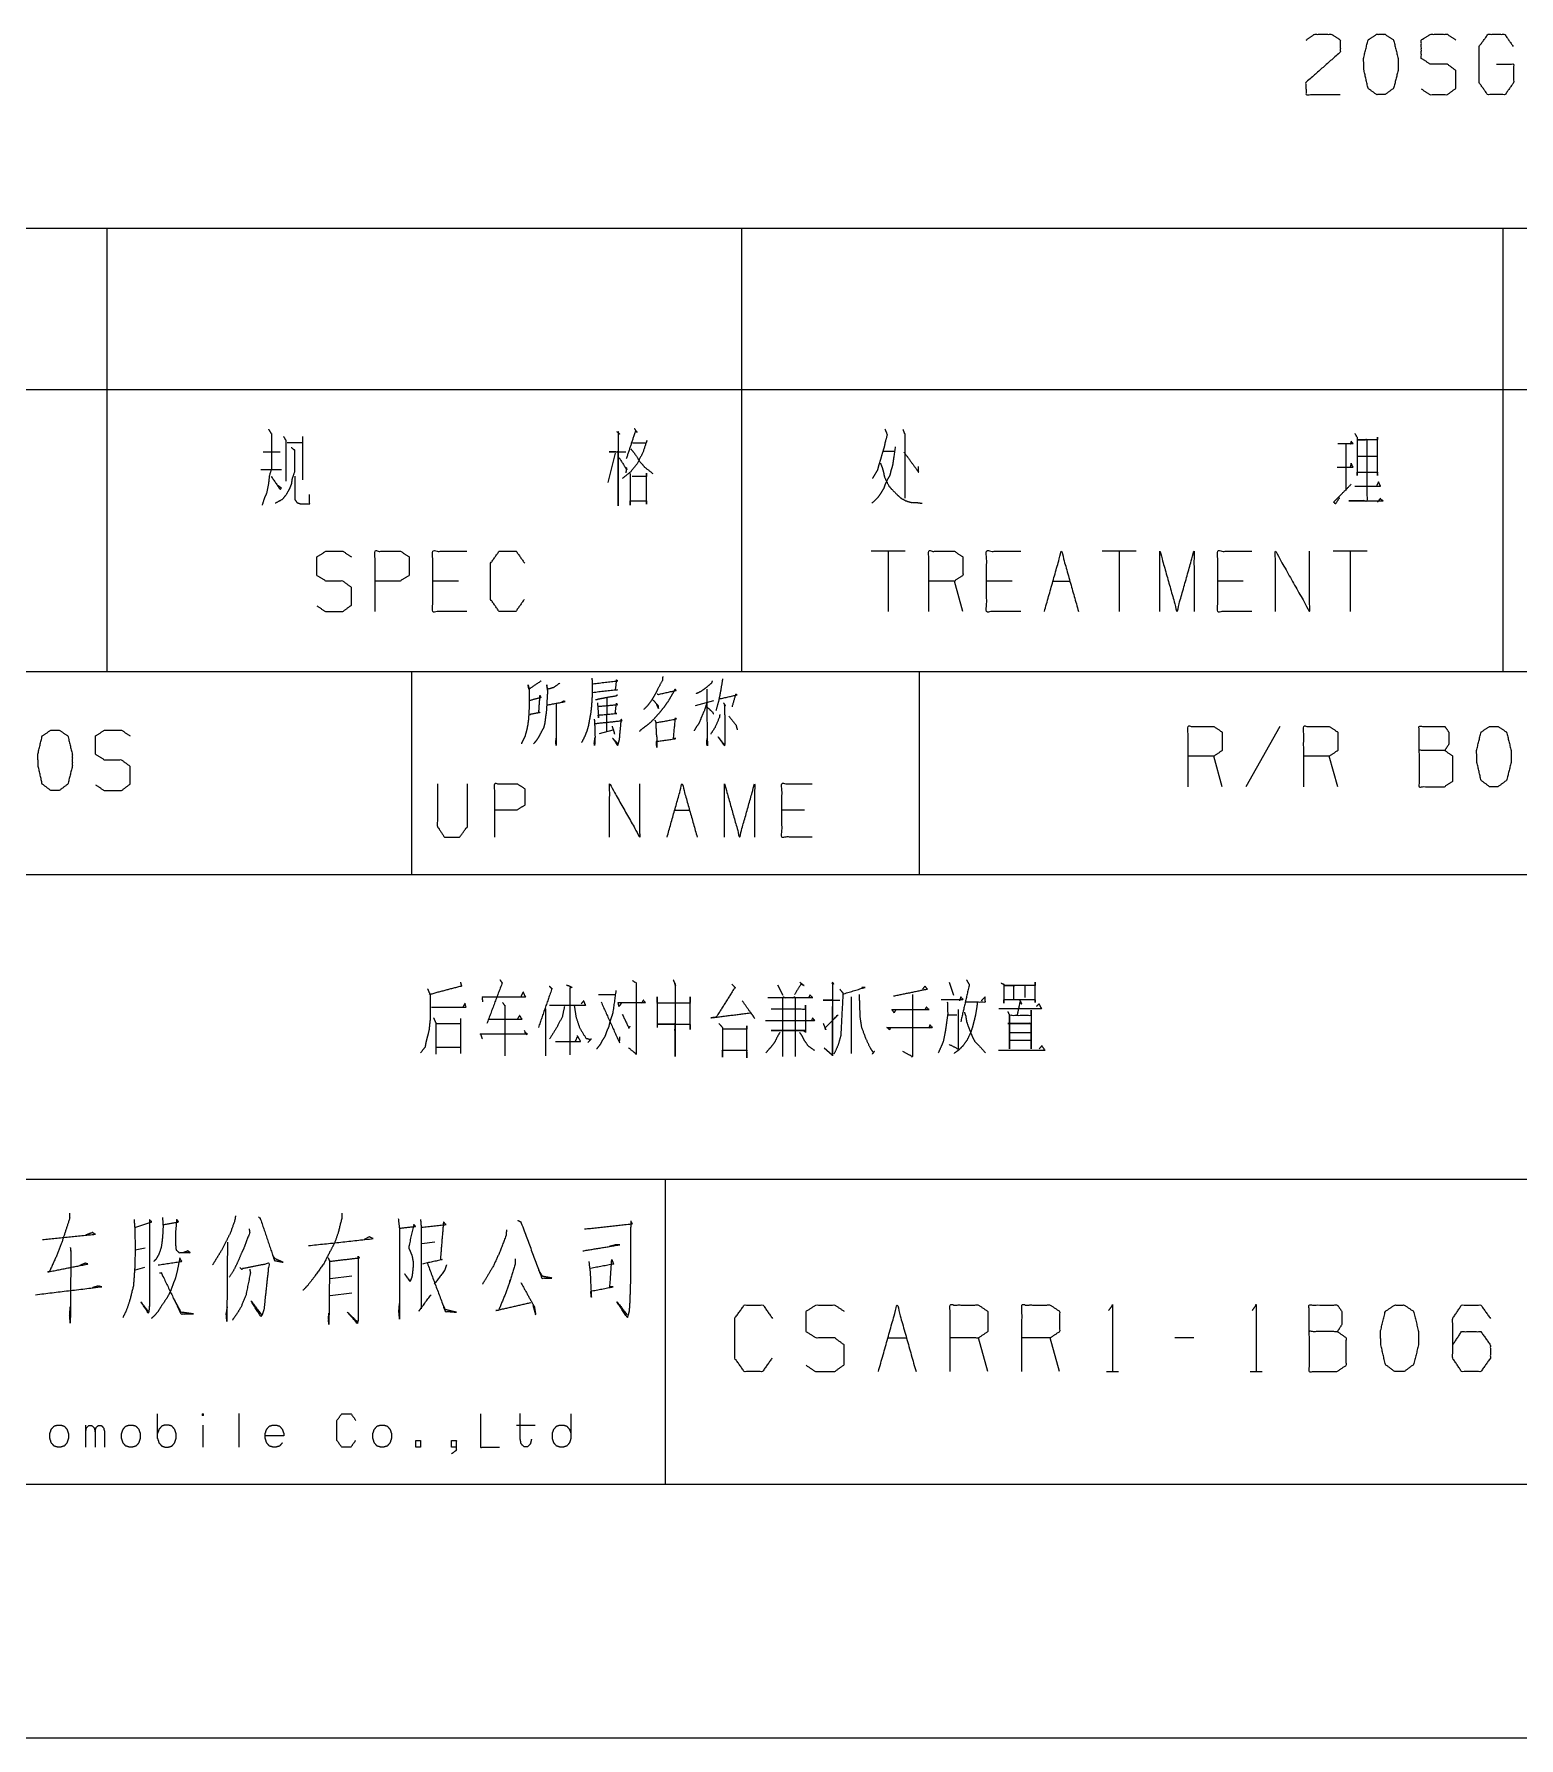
# Model space of a CAD drawing. Header units: millimetres. Extents: x 0 to 841, y 0 to 594.
# Drawn here: x 726.1 to 784.6, y 0 to 67.1 of the extents above; entities that cross this region are included whole.
import ezdxf

# ---------------------------------------------------------------- set-up
doc = ezdxf.new("R2010")
doc.units = ezdxf.units.MM
doc.layers.add('101', color=7, linetype='Continuous', true_color=0xffffff)

msp = doc.modelspace()

# ---------------------------------------------------------------- linework, layer by layer
at = {"layer": '101', "color": 72, "linetype": 'Continuous', "lineweight": 18}
for p, q in [((699, 59.463), (729, 59.463)), ((729, 59.463), (729, 53.113)), ((729, 59.463), (754, 59.463)), ((754, 59.463), (754, 53.113)), ((754, 59.463), (784, 59.463)), ((784, 59.463), (784, 53.113)), ((784, 59.463), (831, 59.463)), ((699, 53.113), (729, 53.113)), ((729, 53.113), (729, 42)), ((729, 53.113), (754, 53.113)), ((754, 53.113), (754, 42)), ((754, 53.113), (784, 53.113)), ((784, 53.113), (784, 42)), ((784, 53.113), (831, 53.113)), ((736.102, 51.025), (736.703, 51.025)), ((736.703, 51.25), (736.703, 49.55)), ((735.147, 50.65), (735.819, 50.65)), ((749.018, 50.6), (748.735, 49.45)), ((759.601, 50.675), (760.025, 50.675)), ((777.813, 50.95), (777.813, 49.125)), ((778.255, 50.475), (779.032, 50.475)), ((735.059, 49.95), (735.872, 49.95)), ((760.449, 46.737), (759.106, 46.737)), ((759.778, 46.737), (759.778, 44.363)), ((769.555, 46.737), (768.212, 46.737)), ((768.884, 46.737), (768.884, 44.363)), ((778.661, 46.737), (777.318, 46.737)), ((777.99, 46.737), (777.99, 44.363)), ((742.847, 45.563), (741.839, 45.563)), ((762.726, 44.363), (762.39, 45.563)), ((764.667, 45.563), (763.659, 45.563)), ((766.271, 45.563), (766.943, 45.563)), ((773.772, 45.563), (772.765, 45.563)), ((699, 42), (729, 42)), ((729, 42), (754, 42)), ((754, 42), (784, 42)), ((784, 42), (831, 42)), ((748.698, 40.946), (748.683, 39.643)), ((752.194, 40.659), (752.912, 40.857)), ((748.401, 39.555), (748.948, 39.709)), ((775.22, 39.838), (773.877, 37.463)), ((772.943, 37.463), (772.608, 38.663)), ((777.496, 37.463), (777.161, 38.663)), ((751.366, 36.541), (751.959, 36.541)), ((756.485, 36.541), (755.595, 36.541)), ((755.423, 29.659), (755.635, 29.259)), ((762.181, 29.759), (762.358, 29.259)), ((765.165, 29.609), (765.165, 29.159)), ((748.363, 29.284), (749.035, 29.284)), ((758.318, 29.184), (758.318, 26.959)), ((742.93, 28.334), (742.93, 26.959)), ((746.281, 28.709), (746.281, 26.859)), ((762.111, 28.484), (762.482, 28.484)), ((741.976, 28.134), (742.93, 28.134)), ((745.543, 27.684), (745.454, 27.859)), ((747.536, 27.634), (747.448, 27.434)), ((764.546, 27.784), (765.395, 27.784)), ((741.976, 27.209), (742.948, 27.209)), ((757.257, 27.184), (757.575, 26.909)), ((764.546, 27.484), (765.377, 27.484)), ((739.331, 19.733), (739.136, 19.63)), ((741.916, 19.526), (741.404, 19.457)), ((730.503, 19.285), (730.113, 19.216)), ((730.479, 18.526), (730.113, 18.422)), ((738.648, 18.181), (737.794, 18.077)), ((737.794, 17.422), (738.648, 17.525)), ((759.766, 15.753), (760.507, 15.753)), ((763.707, 14.428), (763.336, 15.753)), ((766.535, 14.428), (766.165, 15.753)), ((771.822, 15.753), (771.08, 15.753)), ((768.388, 14.428), (768.857, 14.428)), ((774.046, 14.428), (774.514, 14.428)), ((730.991, 11.798), (730.991, 12.764)), ((734.19, 12.778), (734.19, 11.453)), ((728.162, 11.453), (728.162, 12.323)), ((732.776, 12.323), (732.776, 11.453)), ((745.134, 12.323), (745.866, 12.323))]:
    msp.add_line(p, q, dxfattribs=at)
at = {"layer": '101', "color": 133, "linetype": 'Continuous', "lineweight": 18}
for p, q in [((651, 42), (831, 42)), ((741, 42), (741, 34)), ((761, 42), (761, 34)), ((651, 34), (831, 34)), ((701, 22), (810, 22)), ((751, 22), (751, 10)), ((25, 10), (831, 10)), ((651, 10), (831, 10)), ((0, 0), (841, 0))]:
    msp.add_line(p, q, dxfattribs=at)
at = {"layer": '101', "color": 72, "linetype": 'Continuous', "lineweight": 18}
for points, knots in [([(783.754, 65.92), (784.426, 65.92), (784.426, 65.195), (784.09, 64.72), (783.401, 64.72), (783.065, 65.195), (783.065, 66.62), (783.419, 67.095), (784.073, 67.095), (784.408, 66.62)], [0, 0, 0.103292, 0.214793, 0.304254, 0.410268, 0.499736, 0.718894, 0.80996, 0.910532, 1, 1]), ([(776.253, 66.87), (776.571, 67.095), (777.261, 67.095), (777.597, 66.87), (777.597, 66.395), (776.236, 65.195), (776.253, 64.72), (777.597, 64.72)], [0, 0, 0.069693, 0.192977, 0.265277, 0.350229, 0.674737, 0.759748, 1, 1]), ([(779.36, 64.72), (779.696, 64.97), (779.873, 65.67), (779.873, 66.145), (779.696, 66.87), (779.36, 67.095), (779.025, 67.095), (778.689, 66.87), (778.512, 66.145), (778.53, 65.67), (778.689, 64.97), (779.025, 64.72), (779.36, 64.72)], [0, 0, 0.06753, 0.183976, 0.260589, 0.380949, 0.446152, 0.500308, 0.56551, 0.685867, 0.762533, 0.878314, 0.945844, 1, 1]), ([(780.789, 64.945), (781.124, 64.72), (781.814, 64.72), (782.15, 64.97), (782.15, 65.67), (781.814, 65.92), (781.142, 65.92), (780.789, 66.145), (780.789, 66.87), (781.142, 67.095), (781.814, 67.095), (782.15, 66.87)], [0, 0, 0.068038, 0.184054, 0.254521, 0.372334, 0.442801, 0.555839, 0.626371, 0.748392, 0.818924, 0.931962, 1, 1]), ([(735.359, 51.55), (735.483, 51.35), (735.483, 50), (735.395, 49.7), (735.359, 49.375), (735.289, 49.025), (735.2, 48.825), (735.112, 48.55)], [0, 0, 0.07613, 0.5131, 0.614332, 0.720149, 0.835725, 0.906503, 1, 1]), ([(735.96, 51.25), (736.049, 51.1), (736.049, 49.5)], [0, 0, 0.098135, 1, 1]), ([(749.089, 51.45), (749.195, 51.35), (749.142, 51.425), (749.142, 48.525), (749.142, 50.65), (748.788, 50.65), (749.442, 50.65)], [0, 0, 0.023251, 0.037905, 0.50042, 0.839332, 0.895705, 1, 1]), ([(749.708, 51), (750.256, 51), (750.273, 51.1), (750.114, 50.625), (749.884, 50.175), (749.619, 49.85), (749.301, 49.6)], [0, 0, 0.220962, 0.261916, 0.463925, 0.66768, 0.836827, 1, 1]), ([(749.778, 51.575), (749.884, 51.425), (749.814, 51.45), (749.46, 50.375)], [0, 0, 0.13214, 0.186072, 1, 1]), ([(759.654, 51.55), (759.742, 51.325), (759.654, 51), (759.619, 50.825), (759.548, 50.6), (759.477, 50.35), (759.407, 50.125), (759.354, 49.925), (759.265, 49.775), (759.159, 49.6)], [0, 0, 0.116543, 0.278921, 0.364996, 0.478698, 0.603951, 0.717653, 0.817404, 0.901342, 1, 1]), ([(760.361, 51.525), (760.432, 51.35), (760.432, 48.825)], [0, 0, 0.069549, 1, 1]), ([(777.495, 50.975), (778.096, 50.975), (778.025, 51.075), (777.99, 50.95)], [0, 0, 0.704257, 0.847777, 1, 1]), ([(778.166, 51.375), (778.255, 51.225), (778.255, 49.725), (778.255, 49.85), (779.068, 49.85), (779.068, 49.725), (779.068, 51.225), (779.068, 51.125), (778.255, 51.125), (778.643, 51.125), (778.643, 48.725), (777.936, 48.725), (779.28, 48.725), (779.191, 48.775), (779.174, 48.825), (779.068, 48.675)], [0, 0, 0.016858, 0.162097, 0.1742, 0.25293, 0.265033, 0.410273, 0.419956, 0.498685, 0.536336, 0.768719, 0.837177, 0.967248, 0.97708, 0.982216, 1, 1]), ([(736.261, 50.825), (736.385, 50.725), (736.385, 49.85), (736.296, 49.6), (736.261, 49.375), (736.19, 49.2), (736.049, 48.95), (735.907, 48.775), (735.625, 48.625)], [0, 0, 0.062448, 0.405845, 0.509909, 0.599296, 0.673368, 0.786085, 0.874378, 1, 1]), ([(749.177, 50.425), (749.478, 49.95), (749.478, 50.025), (749.442, 49.825)], [0, 0, 0.668987, 0.758254, 1, 1]), ([(749.637, 50.775), (749.814, 50.55), (750.008, 50.25), (750.185, 50.05), (750.503, 49.8)], [0, 0, 0.217567, 0.489372, 0.692334, 1, 1]), ([(760.061, 50.85), (759.954, 50.125), (759.884, 49.9), (759.848, 49.725), (759.742, 49.55), (759.654, 49.35), (759.601, 49.2), (759.477, 49), (759.371, 48.85), (759.141, 48.625)], [0, 0, 0.296657, 0.392145, 0.464431, 0.547268, 0.635796, 0.700207, 0.795433, 0.869797, 1, 1]), ([(760.396, 50.65), (760.98, 49.85), (760.98, 50.075)], [0, 0, 0.814828, 1, 1]), ([(735.465, 49.7), (735.819, 49.175), (735.872, 49.225), (735.731, 49.325)], [0, 0, 0.720073, 0.802972, 1, 1]), ([(736.402, 49.7), (736.402, 48.775), (736.491, 48.65), (736.632, 48.6), (736.985, 48.6), (736.985, 48.975)], [0, 0, 0.472768, 0.55099, 0.627679, 0.808336, 1, 1]), ([(749.619, 49.8), (749.619, 48.55), (749.619, 48.725), (750.256, 48.725), (750.256, 48.6), (750.256, 49.8), (750.256, 49.675), (749.69, 49.675)], [0, 0, 0.306602, 0.349526, 0.505604, 0.536265, 0.830602, 0.861262, 1, 1]), ([(759.477, 50.2), (759.548, 50.025), (759.601, 49.825), (759.636, 49.65), (759.813, 49.3), (759.901, 49.2), (760.149, 48.95), (760.29, 48.825), (760.467, 48.725), (760.714, 48.65), (760.944, 48.65), (761.121, 48.625)], [0, 0, 0.075191, 0.157625, 0.228746, 0.384954, 0.438123, 0.57826, 0.653442, 0.734324, 0.837338, 0.928876, 1, 1]), ([(777.477, 50.05), (778.096, 50.05), (778.025, 50.2), (777.99, 50.075)], [0, 0, 0.676582, 0.857942, 1, 1]), ([(777.565, 48.85), (777.406, 48.6), (777.336, 48.675), (778.025, 49.375)], [0, 0, 0.214444, 0.28903, 1, 1]), ([(778.166, 49.3), (779.174, 49.3), (779.103, 49.475), (779.032, 49.325)], [0, 0, 0.739682, 0.878253, 1, 1]), ([(737.269, 44.588), (737.605, 44.363), (738.294, 44.363), (738.63, 44.613), (738.63, 45.313), (738.294, 45.563), (737.622, 45.563), (737.269, 45.788), (737.269, 46.513), (737.622, 46.737), (738.294, 46.737), (738.63, 46.513)], [0, 0, 0.06804, 0.18406, 0.254518, 0.372334, 0.442792, 0.555847, 0.626369, 0.748394, 0.818916, 0.931971, 1, 1]), ([(739.563, 44.363), (739.563, 46.737), (740.57, 46.737), (740.906, 46.513), (740.906, 45.788), (740.553, 45.563), (739.563, 45.563)], [0, 0, 0.40114, 0.571306, 0.639585, 0.762039, 0.832809, 1, 1]), ([(743.183, 44.363), (741.839, 44.363), (741.839, 46.737), (743.183, 46.737)], [0, 0, 0.265394, 0.734606, 1, 1]), ([(745.441, 44.838), (745.106, 44.363), (744.452, 44.363), (744.116, 44.838), (744.116, 46.263), (744.452, 46.737), (745.123, 46.737), (745.459, 46.263)], [0, 0, 0.114572, 0.243362, 0.357934, 0.638582, 0.753153, 0.885428, 1, 1]), ([(761.383, 44.363), (761.383, 46.737), (762.39, 46.737), (762.726, 46.513), (762.726, 45.788), (762.39, 45.563), (761.383, 45.563)], [0, 0, 0.400956, 0.571043, 0.639279, 0.761676, 0.829913, 1, 1]), ([(765.002, 44.363), (763.659, 44.363), (763.659, 46.737), (765.002, 46.737)], [0, 0, 0.265387, 0.734613, 1, 1]), ([(770.488, 44.363), (770.488, 46.737), (771.16, 44.363), (771.832, 46.737), (771.832, 44.363)], [0, 0, 0.245192, 0.499999, 0.754808, 1, 1]), ([(774.108, 44.363), (772.765, 44.363), (772.765, 46.737), (774.108, 46.737)], [0, 0, 0.265387, 0.734613, 1, 1]), ([(775.041, 44.363), (775.041, 46.737), (776.385, 44.363), (776.385, 46.737)], [0, 0, 0.317575, 0.682425, 1, 1]), ([(746.107, 41.63), (746.045, 41.586), (745.623, 41.299), (745.592, 41.476), (745.639, 41.299), (745.639, 40.725), (745.623, 40.372), (745.608, 40.129), (745.577, 39.886), (745.53, 39.665), (745.467, 39.444), (745.389, 39.29), (745.327, 39.157)], [0, 0, 0.024358, 0.186804, 0.243941, 0.30215, 0.48502, 0.597665, 0.675192, 0.753198, 0.825095, 0.898193, 0.953349, 1, 1]), ([(748.105, 41.741), (748.121, 41.542), (748.121, 41.189), (748.105, 40.857), (748.089, 40.637), (748.058, 40.35), (748.011, 40.107), (747.964, 39.842), (747.902, 39.643), (747.824, 39.444), (747.699, 39.201)], [0, 0, 0.076502, 0.212086, 0.339339, 0.42429, 0.535101, 0.630035, 0.733298, 0.813238, 0.895177, 1, 1]), ([(748.152, 41.52), (749.12, 41.63), (749.073, 41.674), (749.026, 41.277), (749.104, 41.277), (748.136, 41.166)], [0, 0, 0.391098, 0.416931, 0.577599, 0.608935, 1, 1]), ([(750.899, 41.807), (750.883, 41.652), (750.696, 41.299), (750.586, 41.078), (750.462, 40.879), (750.305, 40.659), (750.149, 40.504)], [0, 0, 0.101774, 0.363758, 0.525144, 0.678925, 0.856082, 1, 1]), ([(752.849, 41.63), (752.818, 41.542), (752.615, 41.365), (752.397, 41.211), (752.209, 41.122)], [0, 0, 0.111865, 0.433081, 0.752679, 1, 1]), ([(753.255, 41.718), (753.24, 41.608), (753.162, 41.144), (753.099, 40.835), (752.99, 40.46)], [0, 0, 0.086567, 0.451627, 0.69647, 1, 1]), ([(745.67, 40.305), (745.701, 40.327), (746.061, 40.394), (746.014, 40.372), (746.061, 41.056), (746.092, 40.968), (745.655, 40.857)], [0, 0, 0.022661, 0.239272, 0.269968, 0.676961, 0.732538, 1, 1]), ([(746.841, 41.542), (746.591, 41.365), (746.357, 41.299), (746.326, 41.476), (746.357, 41.211), (746.341, 40.946), (746.326, 40.659), (746.31, 40.416), (746.279, 40.195), (746.248, 39.952), (746.201, 39.775), (746.123, 39.643), (746.045, 39.488), (745.967, 39.356), (745.889, 39.246), (745.811, 39.157)], [0, 0, 0.096324, 0.172942, 0.229417, 0.313416, 0.396985, 0.487493, 0.564123, 0.634336, 0.711435, 0.768976, 0.817389, 0.871907, 0.920319, 0.962889, 1, 1]), ([(749.104, 41.078), (749.057, 41.034), (748.667, 40.968), (748.448, 40.924), (748.245, 40.879)], [0, 0, 0.072227, 0.516561, 0.766819, 1, 1]), ([(750.68, 41.122), (750.727, 41.1), (751.429, 41.255), (751.383, 41.299), (751.258, 41.078), (751.117, 40.835), (750.977, 40.637), (750.821, 40.438), (750.649, 40.239), (750.462, 40.04), (750.259, 39.864), (750.103, 39.753), (749.978, 39.643)], [0, 0, 0.017111, 0.254613, 0.275879, 0.359635, 0.452281, 0.532638, 0.61608, 0.702803, 0.792986, 0.881815, 0.944949, 1, 1]), ([(752.631, 41.299), (752.646, 39.555), (752.662, 39.069), (752.631, 39.157), (752.646, 39.356)], [0, 0, 0.691288, 0.883891, 0.921008, 1, 1]), ([(753.13, 40.924), (753.833, 41.078), (753.77, 41.1), (753.63, 40.614)], [0, 0, 0.557077, 0.608361, 1, 1]), ([(746.341, 40.681), (747.044, 40.813), (746.997, 40.835), (746.919, 40.791)], [0, 0, 0.834838, 0.895269, 1, 1]), ([(746.701, 40.725), (746.701, 39.091), (746.685, 39.201), (746.701, 39.378)], [0, 0, 0.849783, 0.907772, 1, 1]), ([(748.323, 40.769), (748.339, 40.614), (748.37, 40.173), (748.355, 40.283), (749.088, 40.35), (749.026, 40.35), (749.073, 40.747), (749.104, 40.681), (748.339, 40.614)], [0, 0, 0.056491, 0.217479, 0.258026, 0.525926, 0.548657, 0.694187, 0.720809, 1, 1]), ([(750.508, 40.879), (750.54, 40.857), (750.711, 40.659), (750.727, 40.548), (750.665, 40.703)], [0, 0, 0.065972, 0.519561, 0.712123, 1, 1]), ([(752.631, 40.747), (752.537, 40.46), (752.428, 40.217), (752.334, 39.974), (752.241, 39.842), (752.131, 39.665)], [0, 0, 0.251924, 0.474148, 0.691346, 0.826684, 1, 1]), ([(752.646, 40.592), (752.849, 40.416), (752.896, 40.327)], [0, 0, 0.729151, 1, 1]), ([(753.146, 40.305), (753.13, 40.195), (752.959, 39.798), (752.787, 39.533)], [0, 0, 0.129627, 0.632972, 1, 1]), ([(753.286, 40.769), (753.365, 40.659), (753.333, 40.681), (753.349, 39.51), (753.349, 39.223), (753.333, 39.069), (753.084, 39.422), (753.333, 39.113)], [0, 0, 0.051679, 0.06628, 0.513621, 0.623337, 0.682713, 0.848091, 1, 1]), ([(727.121, 37.314), (727.457, 37.564), (727.634, 38.264), (727.634, 38.739), (727.457, 39.464), (727.121, 39.689), (726.785, 39.689), (726.45, 39.464), (726.273, 38.739), (726.291, 38.264), (726.45, 37.564), (726.785, 37.314), (727.121, 37.314)], [0, 0, 0.067519, 0.183965, 0.260577, 0.380937, 0.446128, 0.500297, 0.565499, 0.685856, 0.762521, 0.878301, 0.94583, 1, 1]), ([(728.549, 37.539), (728.885, 37.314), (729.575, 37.314), (729.91, 37.564), (729.91, 38.264), (729.575, 38.514), (728.903, 38.514), (728.549, 38.739), (728.549, 39.464), (728.903, 39.689), (729.575, 39.689), (729.91, 39.464)], [0, 0, 0.068038, 0.184054, 0.254521, 0.372334, 0.442801, 0.555839, 0.626371, 0.748391, 0.818924, 0.931962, 1, 1]), ([(748.199, 40.129), (748.214, 39.93), (748.23, 39.422), (748.214, 39.091), (748.199, 39.179), (748.23, 39.4)], [0, 0, 0.147473, 0.523366, 0.768668, 0.835025, 1, 1]), ([(748.23, 39.952), (749.291, 40.062), (749.26, 40.129), (749.245, 40.018), (749.198, 39.51), (749.182, 39.312), (749.12, 39.091), (748.917, 39.378), (749.135, 39.157)], [0, 0, 0.374095, 0.399768, 0.438846, 0.617606, 0.687475, 0.767902, 0.891111, 1, 1]), ([(748.901, 39.842), (748.964, 39.665), (748.995, 39.533)], [0, 0, 0.579189, 1, 1]), ([(750.586, 40.085), (750.618, 40.018), (750.649, 39.466), (750.665, 39.4), (750.665, 39.003), (750.649, 39.179), (750.649, 39.246), (751.414, 39.356), (751.32, 39.356), (751.398, 40.173), (751.429, 40.129), (751.383, 40.107), (750.633, 39.974)], [0, 0, 0.018823, 0.160984, 0.178483, 0.280676, 0.326272, 0.343304, 0.542016, 0.566103, 0.777121, 0.791032, 0.804356, 1, 1]), ([(753.505, 40.239), (753.786, 39.886), (753.833, 39.709)], [0, 0, 0.711827, 1, 1]), ([(771.6, 37.463), (771.6, 39.838), (772.608, 39.838), (772.943, 39.613), (772.943, 38.888), (772.608, 38.663), (771.6, 38.663)], [0, 0, 0.400947, 0.57103, 0.639276, 0.76167, 0.829917, 1, 1]), ([(776.153, 37.463), (776.153, 39.838), (777.161, 39.838), (777.496, 39.613), (777.496, 38.888), (777.161, 38.663), (776.153, 38.663)], [0, 0, 0.400956, 0.571043, 0.639279, 0.761676, 0.829913, 1, 1]), ([(780.706, 38.888), (780.706, 39.838), (781.713, 39.838), (781.873, 39.613), (781.873, 39.138), (781.713, 38.888), (780.706, 38.888), (780.706, 37.463), (781.696, 37.463), (782.032, 37.688), (782.032, 38.663), (781.713, 38.888)], [0, 0, 0.115916, 0.238846, 0.272468, 0.330427, 0.366583, 0.489513, 0.663387, 0.784168, 0.833486, 0.952452, 1, 1]), ([(783.813, 37.463), (784.149, 37.713), (784.326, 38.413), (784.326, 38.888), (784.149, 39.613), (783.813, 39.838), (783.477, 39.838), (783.142, 39.613), (782.965, 38.888), (782.982, 38.413), (783.142, 37.713), (783.477, 37.463), (783.813, 37.463)], [0, 0, 0.067529, 0.183976, 0.260588, 0.380948, 0.44615, 0.500306, 0.565508, 0.685868, 0.762534, 0.878314, 0.945844, 1, 1]), ([(744.28, 35.481), (744.28, 37.578), (745.17, 37.578), (745.467, 37.38), (745.467, 36.739), (745.154, 36.541), (744.28, 36.541)], [0, 0, 0.401146, 0.571301, 0.639587, 0.762042, 0.832818, 1, 1]), ([(756.781, 35.481), (755.595, 35.481), (755.595, 37.578), (756.781, 37.578)], [0, 0, 0.265391, 0.734609, 1, 1]), ([(742.017, 37.578), (742.017, 35.9), (742.298, 35.481), (742.891, 35.481), (743.204, 35.9), (743.204, 37.578)], [0, 0, 0.337152, 0.438605, 0.557781, 0.662848, 1, 1]), ([(748.806, 35.481), (748.806, 37.578), (749.992, 35.481), (749.992, 37.578)], [0, 0, 0.317574, 0.682426, 1, 1]), ([(751.069, 35.481), (751.662, 37.578), (752.255, 35.481)], [0, 0, 0.499997, 1, 1]), ([(753.332, 35.481), (753.332, 37.578), (753.925, 35.481), (754.518, 37.578), (754.518, 35.481)], [0, 0, 0.245192, 0.499999, 0.754808, 1, 1]), ([(742.93, 29.759), (742.966, 29.609), (741.728, 29.284), (741.64, 29.509)], [0, 0, 0.091995, 0.855685, 1, 1]), ([(744.482, 29.859), (744.57, 29.734), (743.969, 28.134)], [0, 0, 0.08221, 1, 1]), ([(746.423, 29.609), (746.529, 29.509), (745.999, 27.984)], [0, 0, 0.082817, 1, 1]), ([(747.112, 29.659), (747.324, 29.559), (747.236, 29.534), (747.236, 26.909)], [0, 0, 0.079449, 0.110546, 1, 1]), ([(749.707, 29.834), (749.848, 29.734), (749.848, 26.934), (749.548, 27.184)], [0, 0, 0.051478, 0.883809, 1, 1]), ([(751.311, 29.859), (751.4, 29.634), (751.382, 29.684), (751.382, 26.834), (751.382, 28.109), (750.711, 28.109), (751.983, 28.109), (751.983, 27.909), (751.983, 29.184), (751.983, 28.934), (750.675, 28.934), (750.675, 29.184), (750.675, 27.984)], [0, 0, 0.022286, 0.027176, 0.289921, 0.407465, 0.469384, 0.586711, 0.605149, 0.722693, 0.745741, 0.866322, 0.88937, 1, 1]), ([(753.623, 29.684), (753.765, 29.534), (753.729, 29.534), (753.005, 28.384), (752.793, 28.359), (754.366, 28.559), (754.525, 28.334), (754.03, 29.034)], [0, 0, 0.045473, 0.05328, 0.353136, 0.400263, 0.750089, 0.810878, 1, 1]), ([(756.306, 29.759), (756.465, 29.634), (756.342, 29.684), (756.094, 29.284)], [0, 0, 0.250983, 0.416493, 1, 1]), ([(757.558, 29.734), (757.646, 29.684), (757.593, 29.734), (757.593, 26.859), (757.593, 29.059), (757.222, 29.059), (757.876, 29.059)], [0, 0, 0.016185, 0.027797, 0.486, 0.836625, 0.895779, 1, 1]), ([(758.035, 29.309), (758.866, 29.559), (758.742, 29.559), (758.742, 29.509)], [0, 0, 0.833181, 0.951979, 1, 1]), ([(761.142, 29.484), (761.23, 29.609), (761.319, 29.484), (759.993, 29.209)], [0, 0, 0.092221, 0.184443, 1, 1]), ([(762.871, 29.859), (762.977, 29.659), (762.641, 28.209)], [0, 0, 0.132024, 1, 1]), ([(764.228, 29.734), (764.334, 29.684), (764.334, 28.934), (764.334, 29.084), (765.571, 29.084), (765.571, 28.959), (765.571, 29.759), (765.571, 29.634), (764.334, 29.634), (764.723, 29.634), (764.723, 29.084)], [0, 0, 0.021385, 0.158232, 0.185601, 0.411354, 0.434162, 0.580132, 0.60294, 0.828694, 0.899645, 1, 1]), ([(741.728, 29.309), (741.728, 28.259), (741.711, 28.109), (741.693, 27.909), (741.622, 27.609), (741.569, 27.409), (741.534, 27.209), (741.357, 26.984)], [0, 0, 0.436376, 0.499144, 0.582587, 0.710682, 0.796678, 0.881083, 1, 1]), ([(741.781, 28.784), (743.142, 28.784), (743.107, 28.934), (743.036, 28.809)], [0, 0, 0.820505, 0.913421, 1, 1]), ([(743.81, 28.984), (743.793, 29.184), (745.49, 29.184), (745.401, 29.384), (745.313, 29.209)], [0, 0, 0.086832, 0.820649, 0.915213, 1, 1]), ([(744.588, 28.959), (744.676, 28.834), (744.676, 26.859)], [0, 0, 0.071918, 1, 1]), ([(746.44, 28.859), (747.854, 28.859), (747.784, 29.034), (747.678, 28.909)], [0, 0, 0.800388, 0.907226, 1, 1]), ([(749.053, 29.434), (748.929, 28.559), (748.894, 28.434), (748.823, 28.234), (748.77, 28.009), (748.681, 27.809), (748.611, 27.609), (748.522, 27.484), (748.434, 27.309), (748.293, 27.134)], [0, 0, 0.358964, 0.411735, 0.497902, 0.591799, 0.68062, 0.766788, 0.828975, 0.908613, 1, 1]), ([(748.469, 28.984), (749.194, 27.384), (749.212, 27.609)], [0, 0, 0.886136, 1, 1]), ([(749.265, 28.934), (749.176, 28.809), (749.141, 28.959), (750.219, 28.959), (750.131, 29.059), (750.06, 28.934)], [0, 0, 0.092088, 0.184792, 0.833337, 0.913618, 1, 1]), ([(755.034, 29.159), (756.801, 29.159), (756.695, 29.259), (756.642, 29.134)], [0, 0, 0.862592, 0.933739, 1, 1]), ([(755.175, 28.709), (756.518, 28.709), (756.518, 28.859), (756.518, 27.784), (756.518, 27.859), (755.175, 27.859), (756.465, 27.859), (756.465, 27.809)], [0, 0, 0.252171, 0.280331, 0.482142, 0.496221, 0.748392, 0.990614, 1, 1]), ([(755.635, 26.834), (755.635, 29.159), (756.112, 29.159), (756.112, 26.834)], [0, 0, 0.45346, 0.54654, 1, 1]), ([(757.876, 29.484), (758, 29.334), (757.911, 27.659), (757.805, 27.284), (757.646, 26.934)], [0, 0, 0.073499, 0.707415, 0.854701, 1, 1]), ([(758.636, 29.284), (758.653, 28.784), (758.671, 28.359), (758.724, 28.009), (758.901, 27.534), (759.078, 27.159), (759.201, 26.984), (759.237, 27.034), (759.148, 26.934)], [0, 0, 0.191691, 0.354668, 0.490297, 0.684484, 0.843326, 0.925434, 0.948885, 1, 1]), ([(760.735, 29.284), (760.735, 26.834), (760.364, 27.034)], [0, 0, 0.853178, 1, 1]), ([(762.111, 28.984), (762.128, 28.509), (762.058, 28.009), (762.022, 27.784), (761.951, 27.434), (761.881, 27.259), (761.757, 26.984)], [0, 0, 0.231257, 0.476937, 0.587749, 0.761471, 0.853296, 1, 1]), ([(761.863, 29.084), (762.729, 29.084), (762.641, 29.184), (762.588, 29.034)], [0, 0, 0.747505, 0.862695, 1, 1]), ([(763.295, 28.984), (763.277, 28.809), (763.224, 28.484), (763.171, 28.259), (763.1, 27.984), (763.012, 27.734), (762.888, 27.484), (762.729, 27.259), (762.552, 27.084), (762.376, 26.959)], [0, 0, 0.076302, 0.219157, 0.319433, 0.442608, 0.557637, 0.678636, 0.798173, 0.90608, 1, 1]), ([(762.835, 28.984), (763.613, 28.984), (763.595, 29.184), (763.454, 29.034)], [0, 0, 0.656476, 0.825953, 1, 1]), ([(764.14, 28.734), (765.819, 28.734), (765.73, 28.909), (765.624, 28.809)], [0, 0, 0.830877, 0.927891, 1, 1]), ([(764.953, 29.084), (765.041, 28.909), (764.97, 28.984), (764.864, 28.484)], [0, 0, 0.241972, 0.369178, 1, 1]), ([(741.87, 28.359), (741.958, 28.159), (741.958, 26.934)], [0, 0, 0.151443, 1, 1]), ([(744.04, 28.309), (745.348, 28.309), (745.26, 28.459), (745.171, 28.309)], [0, 0, 0.789748, 0.894874, 1, 1]), ([(747.024, 28.809), (746.935, 28.384), (746.705, 27.959), (746.44, 27.534)], [0, 0, 0.306105, 0.646792, 1, 1]), ([(747.412, 28.834), (747.483, 28.384), (747.625, 27.959), (747.872, 27.559), (748.031, 27.509), (748.084, 27.534), (747.943, 27.384)], [0, 0, 0.252327, 0.500435, 0.760985, 0.853355, 0.885816, 1, 1]), ([(749.3, 28.509), (749.565, 27.959), (749.618, 28.034)], [0, 0, 0.869259, 1, 1]), ([(754.945, 28.259), (756.872, 28.259), (756.801, 28.359), (756.766, 28.259)], [0, 0, 0.893955, 0.95078, 1, 1]), ([(757.222, 28.134), (757.328, 27.884), (757.293, 27.959), (757.805, 28.484)], [0, 0, 0.249547, 0.325726, 1, 1]), ([(760.082, 28.684), (760.011, 28.559), (759.94, 28.684), (761.389, 28.684), (761.283, 28.784), (761.23, 28.684)], [0, 0, 0.071964, 0.143929, 0.870229, 0.943285, 1, 1]), ([(762.535, 28.684), (762.535, 27.134), (762.181, 27.309)], [0, 0, 0.797155, 1, 1]), ([(762.782, 28.584), (762.835, 28.434), (762.871, 28.209), (762.959, 27.959), (763.083, 27.659), (763.189, 27.434), (763.366, 27.259), (763.613, 26.984)], [0, 0, 0.086277, 0.209799, 0.353605, 0.529589, 0.664495, 0.799396, 1, 1]), ([(764.493, 28.609), (764.564, 28.459), (764.564, 27.134), (764.564, 28.459), (765.412, 28.459), (765.412, 28.659), (765.412, 27.134), (765.412, 28.134), (764.493, 28.134), (765.395, 28.134)], [0, 0, 0.020198, 0.181591, 0.342983, 0.446323, 0.470684, 0.656438, 0.778243, 0.890194, 1, 1]), ([(743.793, 27.534), (743.722, 27.734), (745.56, 27.734), (745.454, 27.784)], [0, 0, 0.097862, 0.945896, 1, 1]), ([(746.67, 27.434), (747.66, 27.434), (747.536, 27.659)], [0, 0, 0.794023, 1, 1]), ([(753.111, 28.134), (753.252, 27.984), (753.252, 26.809), (753.252, 27.084), (754.207, 27.084), (754.207, 26.784), (754.207, 28.034), (754.207, 27.909), (753.27, 27.909)], [0, 0, 0.039482, 0.264475, 0.317133, 0.499885, 0.55733, 0.796685, 0.82062, 1, 1]), ([(755.511, 27.784), (755.423, 27.634), (755.299, 27.384), (755.14, 27.184), (754.963, 26.984)], [0, 0, 0.17848, 0.464452, 0.726425, 1, 1]), ([(756.289, 27.784), (756.377, 27.659), (756.465, 27.484), (756.624, 27.259), (756.872, 27.084)], [0, 0, 0.165006, 0.37632, 0.67332, 1, 1]), ([(759.869, 27.984), (759.834, 27.884), (759.746, 27.984), (761.513, 27.984), (761.425, 28.084), (761.389, 27.959)], [0, 0, 0.046721, 0.105505, 0.884005, 0.942789, 1, 1]), ([(764.122, 27.084), (765.96, 27.084), (765.836, 27.259), (765.73, 27.134)], [0, 0, 0.829345, 0.926032, 1, 1]), ([(727.528, 20.665), (727.528, 20.458), (727.211, 19.492), (726.992, 18.94), (726.723, 18.353), (726.675, 18.353), (728.236, 18.664), (728.138, 18.698), (727.919, 18.595)], [0, 0, 0.046524, 0.275034, 0.408549, 0.553506, 0.56447, 0.922194, 0.945453, 1, 1]), ([(730.064, 20.423), (730.089, 20.147), (730.113, 19.285), (730.089, 18.457), (730.04, 17.801), (729.893, 17.215), (729.747, 16.801), (729.625, 16.559)], [0, 0, 0.070329, 0.28934, 0.499598, 0.66644, 0.819873, 0.931329, 1, 1]), ([(730.137, 20.113), (730.772, 20.32), (730.674, 20.389), (730.674, 17.042), (730.65, 16.801), (730.625, 16.732), (730.332, 17.18), (730.625, 16.801)], [0, 0, 0.122094, 0.143965, 0.756447, 0.800872, 0.814266, 0.912285, 1, 1]), ([(731.186, 20.492), (731.211, 20.147), (731.186, 19.699), (731.137, 19.319), (731.04, 19.043), (730.918, 18.836), (730.845, 18.767)], [0, 0, 0.190956, 0.438946, 0.650198, 0.811822, 0.94447, 1, 1]), ([(731.235, 20.216), (731.82, 20.32), (731.747, 20.423), (731.698, 19.906), (731.698, 19.457), (731.723, 19.216), (731.845, 19.112), (732.284, 19.112), (732.186, 19.181), (732.015, 19.112)], [0, 0, 0.209697, 0.254409, 0.437765, 0.595972, 0.681594, 0.738017, 0.892888, 0.93504, 1, 1]), ([(734.063, 20.561), (734.039, 20.389), (733.868, 19.906), (733.698, 19.561), (733.478, 19.147), (733.307, 18.871), (733.161, 18.629)], [0, 0, 0.081145, 0.319756, 0.499049, 0.717311, 0.868474, 1, 1]), ([(734.966, 20.527), (735.039, 20.458), (735.6, 18.802), (735.942, 18.733), (735.625, 18.871), (735.527, 19.009)], [0, 0, 0.037082, 0.681737, 0.810185, 0.937687, 1, 1]), ([(738.258, 20.665), (738.258, 20.492), (738.112, 19.906), (737.965, 19.492), (737.819, 19.216), (737.551, 18.698), (737.16, 18.146), (736.892, 17.801), (736.721, 17.629)], [0, 0, 0.049752, 0.224096, 0.350742, 0.440844, 0.608968, 0.803945, 0.929998, 1, 1]), ([(740.477, 20.458), (740.525, 20.044), (740.525, 16.525), (740.501, 16.801), (740.525, 17.111)], [0, 0, 0.092137, 0.86992, 0.931161, 1, 1]), ([(740.55, 20.078), (741.16, 20.147), (741.086, 20.216), (740.891, 19.354), (740.891, 19.285), (740.94, 19.181), (741.013, 19.009), (741.062, 18.767), (741.062, 18.56), (741.038, 18.319), (741.013, 18.146), (740.94, 17.974), (740.721, 18.284), (740.94, 18.008)], [0, 0, 0.163213, 0.189962, 0.42515, 0.443501, 0.473932, 0.523767, 0.589294, 0.644347, 0.708904, 0.755238, 0.805073, 0.906208, 1, 1]), ([(741.355, 20.423), (741.379, 20.113), (741.379, 16.939), (741.282, 16.801), (741.769, 17.456)], [0, 0, 0.069653, 0.779472, 0.817267, 1, 1]), ([(741.404, 20.113), (742.355, 20.216), (742.257, 20.32), (742.135, 18.836), (742.208, 18.836), (741.428, 18.664)], [0, 0, 0.276542, 0.317649, 0.747834, 0.768982, 1, 1]), ([(745.183, 20.389), (745.305, 20.32), (746.135, 18.112), (746.525, 18.112), (746.159, 18.181), (746.013, 18.422)], [0, 0, 0.039541, 0.705114, 0.81524, 0.920304, 1, 1]), ([(747.817, 20.044), (749.695, 20.251), (749.646, 20.354), (749.622, 19.837), (749.622, 17.905), (749.597, 17.146), (749.573, 16.801), (749.524, 16.628), (749.5, 16.559), (749.085, 17.18), (749.5, 16.663)], [0, 0, 0.261648, 0.277492, 0.349232, 0.616765, 0.721922, 0.769815, 0.794639, 0.804773, 0.908173, 1, 1]), ([(726.455, 19.63), (728.528, 19.837), (728.431, 19.906), (728.163, 19.802)], [0, 0, 0.836559, 0.884538, 1, 1]), ([(733.746, 19.526), (733.722, 16.421), (733.698, 16.697), (733.746, 16.973)], [0, 0, 0.847819, 0.923472, 1, 1]), ([(734.6, 20.044), (734.624, 19.906), (734.405, 19.319), (734.307, 19.112), (734.161, 18.767), (734.015, 18.457), (733.82, 18.146)], [0, 0, 0.067376, 0.368458, 0.478479, 0.658655, 0.823687, 1, 1]), ([(736.941, 19.388), (739.477, 19.664), (739.331, 19.733)], [0, 0, 0.940372, 1, 1]), ([(744.744, 20.009), (744.72, 19.768), (744.452, 19.078), (744.208, 18.56), (743.964, 18.146), (743.793, 17.87)], [0, 0, 0.102842, 0.416513, 0.658907, 0.862494, 1, 1]), ([(727.553, 19.319), (727.577, 19.147), (727.553, 16.352), (727.528, 16.628), (727.553, 16.973)], [0, 0, 0.048504, 0.826565, 0.903707, 1, 1]), ([(731.015, 18.629), (731.942, 18.767), (731.869, 18.905), (731.796, 18.526), (731.698, 18.112), (731.601, 17.87), (731.503, 17.594), (731.357, 17.318), (731.162, 17.042), (731.015, 16.801), (730.869, 16.628), (730.747, 16.525)], [0, 0, 0.248084, 0.289437, 0.391757, 0.504362, 0.573317, 0.650816, 0.733521, 0.823007, 0.897765, 0.957653, 1, 1]), ([(737.721, 18.905), (737.77, 18.767), (737.746, 16.49), (737.746, 16.283), (737.721, 16.49), (737.746, 16.732)], [0, 0, 0.047497, 0.786427, 0.853598, 0.921235, 1, 1]), ([(737.77, 18.767), (738.892, 18.905), (738.892, 18.974), (738.941, 18.905), (738.892, 18.871), (738.892, 16.456), (738.868, 16.318), (738.477, 16.766), (738.868, 16.387)], [0, 0, 0.224398, 0.238094, 0.254868, 0.266729, 0.746112, 0.77393, 0.891944, 1, 1]), ([(745.086, 18.871), (745.086, 18.664), (744.866, 17.974), (744.891, 18.008), (744.671, 17.422), (744.427, 16.835), (744.33, 16.835), (745.695, 17.146)], [0, 0, 0.05545, 0.249412, 0.26073, 0.428483, 0.598637, 0.624772, 1, 1]), ([(747.744, 19.181), (749.207, 19.423), (749.061, 19.423), (748.792, 19.354)], [0, 0, 0.777945, 0.854701, 1, 1]), ([(747.987, 18.767), (748.036, 18.353), (748.085, 17.353), (748.061, 17.594), (748.939, 17.767), (748.817, 17.767), (748.89, 18.836), (748.963, 18.664), (748.061, 18.491)], [0, 0, 0.08584, 0.292105, 0.342088, 0.526357, 0.55147, 0.772215, 0.810799, 1, 1]), ([(731.064, 18.319), (731.137, 18.319), (731.918, 16.697), (732.406, 16.697), (731.918, 16.766), (731.625, 17.318)], [0, 0, 0.021039, 0.538447, 0.678705, 0.82036, 1, 1]), ([(734.624, 18.457), (734.649, 18.319), (734.478, 17.456), (734.283, 16.973), (734.112, 16.697), (733.942, 16.456)], [0, 0, 0.064861, 0.471801, 0.712903, 0.863113, 1, 1]), ([(734.234, 18.526), (734.307, 18.457), (734.356, 18.491), (735.381, 18.698), (735.234, 17.353), (735.185, 16.87), (735.112, 16.663), (735.064, 16.594), (734.673, 17.215), (735.088, 16.663)], [0, 0, 0.021075, 0.033595, 0.252598, 0.536204, 0.637929, 0.683935, 0.701642, 0.855332, 1, 1]), ([(741.623, 18.698), (742.33, 16.801), (742.769, 16.766), (742.33, 16.87), (742.233, 17.077)], [0, 0, 0.643821, 0.783835, 0.927246, 1, 1]), ([(742.379, 18.629), (742.306, 18.422), (741.891, 17.87)], [0, 0, 0.241282, 1, 1]), ([(726.187, 17.456), (728.772, 17.767), (728.65, 17.801), (728.431, 17.732)], [0, 0, 0.879478, 0.922284, 1, 1]), ([(745.305, 17.939), (745.842, 16.973), (745.891, 16.663), (745.793, 17.042)], [0, 0, 0.610117, 0.783655, 1, 1]), ([(755.201, 14.952), (754.83, 14.428), (754.108, 14.428), (753.738, 14.952), (753.738, 16.525), (754.108, 17.05), (754.85, 17.05), (755.221, 16.525)], [0, 0, 0.114569, 0.243366, 0.357934, 0.638584, 0.753153, 0.885431, 1, 1]), ([(756.547, 14.676), (756.917, 14.428), (757.678, 14.428), (758.049, 14.704), (758.049, 15.477), (757.678, 15.753), (756.937, 15.753), (756.547, 16.001), (756.547, 16.801), (756.937, 17.05), (757.678, 17.05), (758.049, 16.801)], [0, 0, 0.068036, 0.184054, 0.254519, 0.372335, 0.4428, 0.555843, 0.62637, 0.748394, 0.81892, 0.931964, 1, 1]), ([(762.224, 14.428), (762.224, 17.05), (763.336, 17.05), (763.707, 16.801), (763.707, 16.001), (763.336, 15.753), (762.224, 15.753)], [0, 0, 0.400943, 0.571034, 0.639275, 0.761668, 0.829909, 1, 1]), ([(765.052, 14.428), (765.052, 17.05), (766.165, 17.05), (766.535, 16.801), (766.535, 16.001), (766.165, 15.753), (765.052, 15.753)], [0, 0, 0.400953, 0.571035, 0.639278, 0.761675, 0.829917, 1, 1]), ([(768.466, 16.829), (768.623, 17.05), (768.623, 14.428)], [0, 0, 0.093489, 1, 1]), ([(774.124, 16.829), (774.28, 17.05), (774.28, 14.428)], [0, 0, 0.093489, 1, 1]), ([(776.367, 16.001), (776.367, 17.05), (777.479, 17.05), (777.655, 16.801), (777.655, 16.277), (777.479, 16.001), (776.367, 16.001), (776.367, 14.428), (777.46, 14.428), (777.831, 14.676), (777.831, 15.753), (777.479, 16.001)], [0, 0, 0.115917, 0.238847, 0.272469, 0.330428, 0.366584, 0.489513, 0.663389, 0.784162, 0.833485, 0.952453, 1, 1]), ([(780.113, 14.428), (780.484, 14.704), (780.679, 15.477), (780.679, 16.001), (780.484, 16.801), (780.113, 17.05), (779.742, 17.05), (779.371, 16.801), (779.176, 16.001), (779.196, 15.477), (779.371, 14.704), (779.742, 14.428), (780.113, 14.428)], [0, 0, 0.067525, 0.183972, 0.260584, 0.380943, 0.446141, 0.500306, 0.565504, 0.685863, 0.762529, 0.87831, 0.945835, 1, 1]), ([(782.025, 15.477), (782.376, 16.001), (783.137, 16.001), (783.508, 15.477), (783.508, 14.952), (783.137, 14.428), (782.376, 14.428), (782.025, 14.952), (782.025, 16.525), (782.376, 17.05), (783.137, 17.05), (783.508, 16.525)], [0, 0, 0.076963, 0.16976, 0.248073, 0.312018, 0.390331, 0.483128, 0.560091, 0.751927, 0.82889, 0.921687, 1, 1]), ([(732.776, 12.682), (732.795, 12.737), (732.776, 12.778), (732.756, 12.737), (732.776, 12.682)], [0, 0, 0.280624, 0.5, 0.719376, 1, 1]), ([(738.794, 11.716), (738.609, 11.453), (738.248, 11.453), (738.062, 11.716), (738.062, 12.502), (738.248, 12.764), (738.619, 12.764), (738.804, 12.502)], [0, 0, 0.114569, 0.243366, 0.357934, 0.638584, 0.753153, 0.885431, 1, 1]), ([(743.72, 12.764), (743.72, 11.453), (744.461, 11.453)], [0, 0, 0.638735, 1, 1]), ([(745.729, 11.771), (745.681, 11.578), (745.573, 11.467), (745.437, 11.467), (745.32, 11.578), (745.281, 11.771), (745.281, 12.778)], [0, 0, 0.107406, 0.190396, 0.26402, 0.350758, 0.456998, 1, 1]), ([(747.28, 12.764), (747.28, 11.798), (747.222, 11.619), (747.114, 11.495), (746.978, 11.453), (746.851, 11.453), (746.714, 11.495), (746.607, 11.619), (746.549, 11.798), (746.549, 11.992), (746.607, 12.157), (746.714, 12.281), (746.851, 12.323), (746.978, 12.323), (747.114, 12.281), (747.222, 12.157), (747.28, 11.992)], [0, 0, 0.286727, 0.342739, 0.391461, 0.433825, 0.471472, 0.513836, 0.562557, 0.618569, 0.675915, 0.728048, 0.77677, 0.819134, 0.856781, 0.899145, 0.947866, 1, 1]), ([(726.806, 11.619), (726.913, 11.495), (727.05, 11.453), (727.177, 11.453), (727.313, 11.495), (727.421, 11.619), (727.479, 11.798), (727.479, 11.992), (727.421, 12.157), (727.313, 12.281), (727.177, 12.323), (727.05, 12.323), (726.913, 12.281), (726.806, 12.157), (726.748, 11.992), (726.748, 11.798), (726.806, 11.619)], [0, 0, 0.063222, 0.118195, 0.167047, 0.22202, 0.285243, 0.357936, 0.432349, 0.50001, 0.563233, 0.618206, 0.667057, 0.72203, 0.785253, 0.852903, 0.927317, 1, 1]), ([(728.162, 12.061), (728.191, 12.212), (728.289, 12.309), (728.396, 12.309), (728.494, 12.212), (728.533, 12.061), (728.533, 11.453)], [0, 0, 0.11888, 0.224456, 0.306983, 0.41256, 0.533085, 1, 1]), ([(728.533, 12.061), (728.562, 12.212), (728.66, 12.309), (728.777, 12.309), (728.864, 12.212), (728.903, 12.061), (728.903, 11.453)], [0, 0, 0.118606, 0.223939, 0.313761, 0.413913, 0.534161, 1, 1]), ([(729.635, 11.619), (729.742, 11.495), (729.879, 11.453), (730.006, 11.453), (730.142, 11.495), (730.25, 11.619), (730.308, 11.798), (730.308, 11.992), (730.25, 12.157), (730.142, 12.281), (730.006, 12.323), (729.879, 12.323), (729.742, 12.281), (729.635, 12.157), (729.576, 11.992), (729.576, 11.798), (729.635, 11.619)], [0, 0, 0.063224, 0.118198, 0.167051, 0.222025, 0.285248, 0.357933, 0.432348, 0.5, 0.563224, 0.618198, 0.667051, 0.722025, 0.785248, 0.8529, 0.927315, 1, 1]), ([(730.991, 11.798), (731.049, 11.619), (731.157, 11.495), (731.293, 11.453), (731.42, 11.453), (731.557, 11.495), (731.664, 11.619), (731.722, 11.798), (731.722, 11.992), (731.664, 12.157), (731.557, 12.281), (731.42, 12.323), (731.293, 12.323), (731.157, 12.281), (731.049, 12.157), (730.991, 11.992)], [0, 0, 0.078529, 0.146835, 0.206229, 0.25901, 0.318404, 0.38671, 0.465239, 0.545636, 0.618727, 0.687034, 0.746428, 0.799208, 0.858602, 0.926909, 1, 1]), ([(735.907, 11.619), (735.8, 11.495), (735.663, 11.453), (735.536, 11.453), (735.4, 11.495), (735.292, 11.619), (735.234, 11.798), (735.234, 11.992), (735.292, 12.157), (735.4, 12.281), (735.536, 12.323), (735.663, 12.323), (735.8, 12.281), (735.907, 12.157), (735.965, 11.992), (735.965, 11.895), (735.234, 11.895)], [0, 0, 0.053947, 0.100856, 0.142541, 0.189449, 0.243396, 0.305417, 0.368913, 0.426639, 0.480587, 0.527495, 0.56918, 0.616088, 0.670035, 0.727761, 0.759509, 1, 1]), ([(739.535, 11.619), (739.643, 11.495), (739.779, 11.453), (739.906, 11.453), (740.043, 11.495), (740.15, 11.619), (740.209, 11.798), (740.209, 11.992), (740.15, 12.157), (740.043, 12.281), (739.906, 12.323), (739.779, 12.323), (739.643, 12.281), (739.535, 12.157), (739.477, 11.992), (739.477, 11.798), (739.535, 11.619)], [0, 0, 0.063224, 0.118198, 0.167051, 0.222025, 0.285248, 0.357933, 0.432348, 0.5, 0.563224, 0.618198, 0.667051, 0.722025, 0.785248, 0.8529, 0.927315, 1, 1]), ([(741.164, 11.453), (741.35, 11.453), (741.35, 11.716), (741.164, 11.716), (741.164, 11.453)], [0, 0, 0.207087, 0.5, 0.707087, 1, 1]), ([(742.764, 11.453), (742.579, 11.453), (742.579, 11.716), (742.764, 11.716), (742.764, 11.329), (742.579, 11.191)], [0, 0, 0.148246, 0.357931, 0.506177, 0.815186, 1, 1])]:
    msp.add_open_spline(points, degree=1, knots=knots, dxfattribs=at)
for points in [[(765.936, 44.363), (766.607, 46.737), (767.279, 44.363)], [(759.395, 14.428), (760.136, 17.05), (760.878, 14.428)]]:
    msp.add_open_spline(points, degree=1, dxfattribs=at)

doc.saveas('drawing.dxf')
